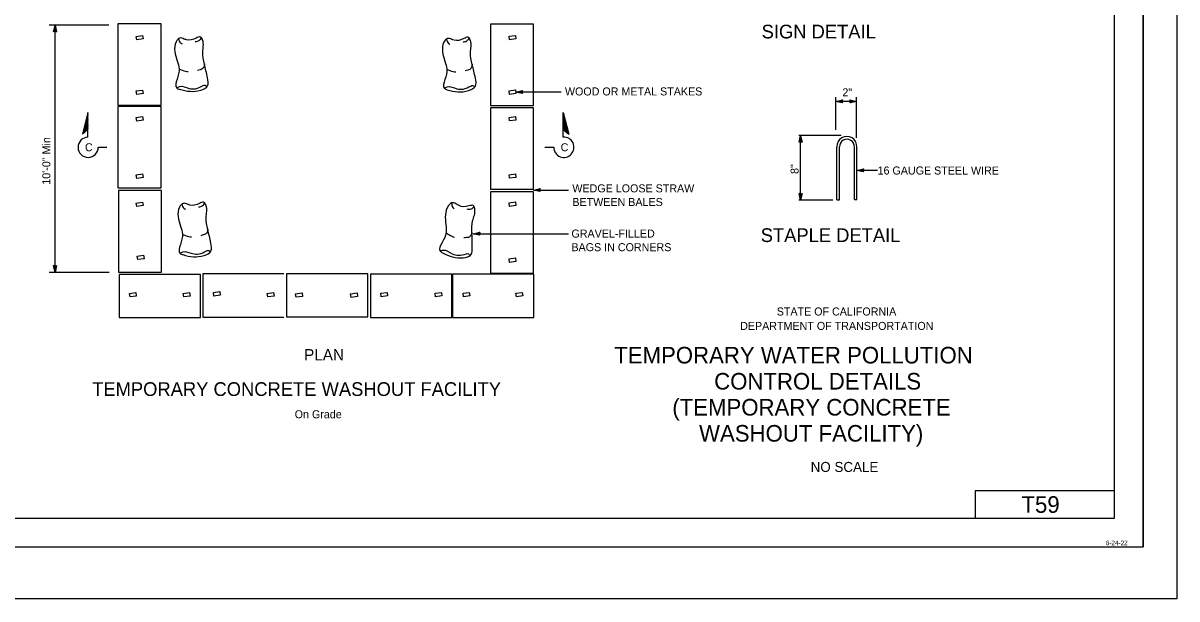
# Model space of a CAD drawing. Extents: x -894 to 866, y -476 to 714.
# Drawn here: x -143 to 866, y -476 to 27 of the extents above; entities that cross this region are included whole.
import ezdxf

# ---------------------------------------------------------------- set-up
doc = ezdxf.new("R2010")
doc.units = 0
for name, color, linetype in [('10 Sheet Format', 7, 'Continuous'), ('22 Misc Cnst Det', 7, 'Continuous'), ('56 Stage 3 Anno', 7, 'Continuous'), ('57 Undefined', 7, 'Continuous'), ('60 Nongeo Data', 7, 'Continuous')]:
    doc.layers.add(name, color=color, linetype=linetype)

msp = doc.modelspace()

# ---------------------------------------------------------------- linework, layer by layer
at = {"layer": '10 Sheet Format'}
for p, q in [((836.5, 669), (836.5, -431)), ((811.5, -406), (811.5, 644)), ((811.5, -381.9), (689.5, -381.9)), ((689.5, -381.9), (689.5, -406)), ((-813.5, -406), (811.5, -406)), ((-863.5, -431), (836.5, -431))]:
    msp.add_line(p, q, dxfattribs=at)
for points in [[(-894, 713.6), (866, 713.6), (866, -476.4), (-894, -476.4)], [(-863.5, -431), (836.5, -431), (836.5, 669), (-863.5, 669)]]:
    msp.add_lwpolyline(points, close=True, dxfattribs=at)
at = {"layer": '22 Misc Cnst Det'}
for p, q in [((-86.3, -51.3), (-91.1, -70.2)), ((-86.3, -52.8), (-90.6, -69.8)), ((-86.3, -54.4), (-90.1, -69.4)), ((-86.3, -56), (-89.6, -69)), ((-86.3, -57.5), (-89.1, -68.6)), ((-86.3, -59.1), (-88.6, -68.2)), ((-86.3, -72.9), (-86.3, -51.3)), ((329.4, -51.3), (334.2, -70.2)), ((329.4, -73), (329.4, -51.3)), ((329.4, -52.9), (333.7, -69.8)), ((329.4, -54.4), (333.2, -69.4)), ((329.4, -56), (332.7, -69)), ((329.4, -57.5), (332.2, -68.6)), ((329.4, -59.1), (331.7, -68.2)), ((-86.3, -66.3), (-91.1, -70.2)), ((-86.3, -60.6), (-88.1, -67.8)), ((-86.3, -62.2), (-87.6, -67.4)), ((-86.3, -63.7), (-87.1, -67)), ((-86.3, -65.3), (-86.6, -66.6)), ((329.4, -60.6), (331.2, -67.8)), ((329.4, -62.2), (330.7, -67.4)), ((329.4, -63.7), (330.2, -67)), ((329.4, -65.3), (329.7, -66.6)), ((329.4, -66.3), (334.2, -70.2))]:
    msp.add_line(p, q, dxfattribs=at)
at = {"layer": '56 Stage 3 Anno'}
for p, q in [((-68.1, 25), (-120.2, 25)), ((-115, -191.1), (-115, 25)), ((-115, 25), (-115, 25)), ((-116.3, 19.2), (-116.3, 19.2)), ((-113.7, 19.2), (-113.7, 19.2)), ((287.7, -33.6), (287.7, -33.6)), ((327.4, -33.5), (287.8, -33.5)), ((293.6, -32.3), (293.6, -32.3)), ((293.6, -34.9), (293.6, -34.9)), ((567.7, -66.7), (567.7, -38)), ((585.8, -73.6), (585.8, -38)), ((585.8, -41.7), (567.7, -41.7)), ((567.7, -41.7), (567.7, -41.7)), ((573.5, -40.4), (573.5, -40.4)), ((573.5, -43), (573.5, -43)), ((580, -40.4), (580, -40.4)), ((580, -43), (580, -43)), ((585.8, -41.7), (585.8, -41.7)), ((572.4, -71.5), (535.4, -71.5)), ((535.6, -77.4), (535.6, -77.4)), ((536.9, -128), (536.9, -71.5)), ((536.9, -71.5), (536.9, -71.5)), ((538.2, -77.4), (538.2, -77.4)), ((-77.2, -81.8), (-69.9, -81.8)), ((313.2, -81.8), (321.1, -81.8)), ((591.9, -100.7), (591.9, -100.7)), ((604, -102), (586, -102)), ((586, -102), (586, -102)), ((591.9, -103.3), (591.9, -103.3)), ((303.3, -119.2), (334, -119.2)), ((303.3, -119.2), (303.3, -119.2)), ((309.2, -117.9), (309.2, -117.9)), ((309.2, -120.5), (309.2, -120.5)), ((565.1, -128), (535.4, -128)), ((535.6, -122.1), (535.6, -122.1)), ((536.9, -128), (536.9, -128)), ((538.2, -122.1), (538.2, -122.1)), ((250.5, -157.4), (334, -157.4)), ((250.5, -157.4), (250.5, -157.4)), ((256.4, -156.1), (256.4, -156.1)), ((256.4, -158.7), (256.4, -158.7)), ((-67.7, -191.1), (-120.2, -191.1)), ((-116.3, -185.2), (-116.3, -185.2)), ((-115, -191.1), (-115, -191.1)), ((-113.7, -185.2), (-113.7, -185.2))]:
    msp.add_line(p, q, dxfattribs=at)
for points in [[(-116.3, 19.2), (-115, 25), (-113.7, 19.2), (-114.1, 19.4), (-115, 23.7), (-116, 19.4), (-115.7, 19.6), (-115, 22.3), (-114.4, 19.6), (-114.8, 19.8), (-115, 21), (-115.3, 19.8), (-115, 19.9), (-113.7, 19.2), (-115, 19.9)], [(293.6, -34.9), (287.7, -33.6), (293.6, -32.3), (293.4, -32.6), (289.1, -33.6), (293.4, -34.5), (293.2, -34.2), (290.4, -33.6), (293.2, -33), (293, -33.3), (291.8, -33.6), (293, -33.9), (292.8, -33.6), (293.6, -32.3), (292.8, -33.6)], [(573.5, -43), (567.7, -41.7), (573.5, -40.4), (573.3, -40.8), (569, -41.7), (573.3, -42.7), (573.1, -42.3), (570.4, -41.7), (573.1, -41.1), (572.9, -41.5), (571.7, -41.7), (572.9, -42), (572.7, -41.7), (573.5, -40.4), (572.7, -41.7)], [(580, -40.4), (585.8, -41.7), (580, -43), (580.2, -42.7), (584.5, -41.7), (580.2, -40.8), (580.4, -41.1), (583.1, -41.7), (580.4, -42.3), (580.6, -42), (581.8, -41.7), (580.6, -41.4), (580.7, -41.7), (580, -43), (580.7, -41.7)], [(535.6, -77.4), (536.9, -71.5), (538.2, -77.4), (537.8, -77.2), (536.9, -72.9), (535.9, -77.2), (536.2, -77), (536.9, -74.2), (537.5, -77), (537.1, -76.8), (536.9, -75.6), (536.6, -76.8), (536.9, -76.6), (538.2, -77.4), (536.9, -76.6)], [(591.9, -103.3), (586, -102), (591.9, -100.7), (591.7, -101.1), (587.4, -102), (591.7, -103), (591.5, -102.6), (588.7, -102), (591.5, -101.4), (591.3, -101.8), (590.1, -102), (591.3, -102.3), (591.1, -102), (591.9, -100.7), (591.1, -102)], [(309.2, -120.5), (303.3, -119.2), (309.2, -117.9), (309, -118.2), (304.7, -119.2), (309, -120.1), (308.8, -119.8), (306, -119.2), (308.8, -118.6), (308.6, -118.9), (307.4, -119.2), (308.6, -119.4), (308.4, -119.2), (309.2, -117.9), (308.4, -119.2)], [(538.2, -122.1), (536.9, -128), (535.6, -122.1), (535.9, -122.3), (536.9, -126.6), (537.8, -122.3), (537.5, -122.5), (536.9, -125.3), (536.3, -122.5), (536.6, -122.8), (536.9, -123.9), (537.1, -122.7), (536.9, -122.9), (535.6, -122.1), (536.9, -122.9)], [(256.4, -158.7), (250.5, -157.4), (256.4, -156.1), (256.1, -156.5), (251.8, -157.4), (256.1, -158.4), (255.9, -158), (253.2, -157.4), (255.9, -156.8), (255.7, -157.1), (254.5, -157.4), (255.7, -157.7), (255.6, -157.4), (256.4, -156.1), (255.6, -157.4)], [(-113.7, -185.2), (-115, -191.1), (-116.3, -185.2), (-116, -185.4), (-115, -189.7), (-114.1, -185.4), (-114.4, -185.7), (-115, -188.4), (-115.6, -185.7), (-115.3, -185.9), (-115, -187.1), (-114.8, -185.9), (-115, -186), (-116.3, -185.2), (-115, -186)]]:
    msp.add_lwpolyline(points, close=True, dxfattribs=at)
for centre, start, end in [((-86.1, -81.8), 91.113, 359.9585), ((329.9, -81.8), 180.1055, 93.4975)]:
    msp.add_arc(centre, 8.83, start, end, dxfattribs=at)
at = {"layer": '60 Nongeo Data'}
for p, q in [((568.5, -127.8), (568.5, -81.4)), ((570.9, -127.8), (570.9, -81.5)), ((583.9, -127.4), (583.9, -81.7)), ((586, -127.4), (586, -81.6)), ((568.5, -127.8), (570.9, -127.8)), ((583.9, -127.4), (586, -127.4))]:
    msp.add_line(p, q, dxfattribs=at)
for points in [[(-22.4, -44.9), (-22.4, 26.2), (-60.1, 26.2), (-60.1, -44.9)], [(303.3, -45.2), (303.3, 25.9), (265.7, 25.9), (265.7, -45.2)], [(-44, 15.1), (-38.5, 15.9), (-38, 12.9), (-43.6, 12.1)], [(281.9, 15.2), (287.5, 16), (287.9, 12.9), (282.4, 12.1)], [(-44, -32.6), (-38.5, -31.8), (-38, -34.8), (-43.6, -35.6)], [(281.9, -32.5), (287.5, -31.7), (287.9, -34.8), (282.4, -35.6)], [(-22.4, -117.3), (-22.4, -46.2), (-60.1, -46.2), (-60.1, -117.3)], [(303.3, -118.5), (303.3, -47.4), (265.7, -47.4), (265.7, -118.5)], [(-44, -55.8), (-38.5, -55), (-38, -58), (-43.6, -58.9)], [(281.9, -55.7), (287.5, -54.9), (287.9, -58), (282.4, -58.8)], [(-44, -105.9), (-38.5, -105.1), (-38, -108.2), (-43.6, -109)], [(281.9, -105.8), (287.5, -105), (287.9, -108.1), (282.4, -108.9)], [(-22, -190.8), (-22, -119.7), (-59.7, -119.7), (-59.7, -190.8)], [(303.3, -191.9), (303.3, -120.8), (265.7, -120.8), (265.7, -191.9)], [(-44, -130.5), (-38.5, -129.7), (-38, -132.8), (-43.6, -133.6)], [(281.9, -130.4), (287.5, -129.6), (287.9, -132.7), (282.4, -133.5)], [(-43.2, -176.9), (-37.6, -176.1), (-37.1, -179.2), (-42.7, -180)], [(281.9, -179.3), (287.5, -178.5), (287.9, -181.5), (282.4, -182.4)], [(-59.1, -230.5), (12, -230.5), (12, -192.9), (-59.1, -192.9)], [(87.3, -230.1), (158.4, -230.1), (158.4, -192.4), (87.3, -192.4)], [(160.8, -230.5), (231.9, -230.5), (231.9, -192.8), (160.8, -192.8)], [(232.6, -230.5), (303.7, -230.5), (303.7, -192.8), (232.6, -192.8)], [(-50, -209.5), (-44.4, -208.7), (-44, -211.8), (-49.5, -212.6)], [(-2.9, -209.5), (2.6, -208.7), (3.1, -211.8), (-2.5, -212.6)], [(23.4, -208.7), (28.9, -207.9), (29.4, -211), (23.8, -211.8)], [(70.5, -209.5), (76.1, -208.7), (76.5, -211.8), (70.9, -212.6)], [(95.3, -209.8), (100.9, -209), (101.3, -212.1), (95.8, -212.9)], [(143.4, -209.9), (149, -209.1), (149.4, -212.2), (143.9, -213)], [(169.7, -209.4), (175.3, -208.6), (175.7, -211.7), (170.2, -212.5)], [(217.2, -209.4), (222.8, -208.6), (223.2, -211.7), (217.6, -212.5)], [(241.7, -209.4), (247.2, -208.6), (247.7, -211.7), (242.1, -212.5)], [(288, -209.4), (293.5, -208.6), (294, -211.7), (288.4, -212.5)]]:
    msp.add_lwpolyline(points, close=True, dxfattribs=at)
msp.add_lwpolyline([(85.1, -192.5), (14.3, -192.5), (14.3, -230.2), (85.1, -230.2)], dxfattribs=at)
for centre, major_axis in [((577.3, -81.1), (0, -8.79)), ((577.4, -81.3), (0, -6.51))]:
    msp.add_ellipse(centre, major_axis=major_axis, ratio=0.999991, start_param=1.510257, end_param=4.748244, dxfattribs=at)
for points in [[(-2.1, 12.8), (-6.1, 13.6), (-9.1, 10.4), (-8.3, -6.4), (-6.6, -13.2), (-8.4, -22.4), (-8.7, -30), (-6.2, -31.1), (12.3, -31.9), (18.3, -28.1), (18.3, -21.1), (15.5, -9.2), (14.1, 1.3), (13.9, 12), (11.9, 14.6), (8.4, 13.6), (-0.2, 12.1), (-2.6, 13)], [(-7.1, 13.1), (-5.2, 9.3), (-3.9, 8.5)], [(12.9, 14.3), (10.6, 11.1), (7.5, 10.4)], [(232, 12.5), (228.1, 13.2), (225, 10), (225.9, -6.7), (227.5, -13.6), (225.8, -22.7), (225.5, -30.3), (227.9, -31.5), (246.5, -32.2), (252.5, -28.4), (252.5, -21.4), (249.7, -9.5), (248.2, 1), (248.1, 11.6), (246, 14.3), (242.5, 13.2), (233.9, 11.8), (231.6, 12.7)], [(227.1, 12.8), (229, 9), (230.3, 8.1)], [(247.1, 14), (244.7, 10.8), (241.7, 10)], [(15.7, -9), (13.5, -13.4), (11.7, -14), (9.4, -14.7)], [(249.8, -9.3), (247.7, -13.7), (245.9, -14.3), (243.6, -15)], [(-6.8, -13.2), (-1, -15.4), (1.4, -15.7)], [(227.4, -13.6), (233.2, -15.7), (235.5, -16)], [(-8.8, -30), (-6.2, -28.7), (2.1, -30.3), (7.9, -30.6), (14.4, -27.9), (16.1, -27.5), (17.7, -29.4)], [(225.3, -30.3), (227.9, -29), (236.3, -30.6), (242.1, -30.9), (248.5, -28.3), (250.3, -27.8), (251.9, -29.7)], [(0.8, -131.6), (-3.1, -130.8), (-6.2, -134.1), (-5.3, -150.8), (-3.7, -157.6), (-5.5, -166.8), (-5.8, -174.4), (-3.3, -175.6), (15.2, -176.3), (21.2, -172.5), (21.2, -165.5), (18.5, -153.6), (17, -143.1), (16.9, -132.5), (14.8, -129.8), (11.3, -130.8), (2.7, -132.3), (0.4, -131.4)], [(15.8, -130.1), (13.5, -133.3), (10.4, -134.1)], [(236.5, -131.7), (232.7, -130.2), (229.1, -132.8), (226.7, -149.4), (226.9, -156.4), (223.4, -165), (221.6, -172.4), (223.8, -174), (241.9, -178.4), (248.5, -175.8), (249.8, -169), (249.5, -156.7), (250.1, -146.2), (252, -135.7), (250.5, -132.7), (246.9, -133.1), (238.2, -132.8), (236.1, -131.5)], [(231.7, -130.4), (232.8, -134.5), (233.9, -135.6)], [(-4.2, -131.3), (-2.3, -135.1), (-1, -135.9)], [(251.5, -133.2), (248.6, -135.9), (245.4, -136)], [(-3.9, -157.6), (2, -159.8), (4.3, -160.1)], [(18.6, -153.4), (16.4, -157.8), (14.7, -158.4), (12.3, -159.1)], [(226.8, -156.4), (232.1, -159.6), (234.3, -160.4)], [(249.6, -156.6), (246.6, -160.5), (244.8, -160.7), (242.4, -161)], [(221.5, -172.4), (224.3, -171.6), (232.2, -174.8), (237.8, -176.2), (244.6, -174.9), (246.4, -174.8), (247.6, -177)], [(-5.9, -174.4), (-3.3, -173.1), (5, -174.7), (10.9, -175), (17.3, -172.4), (19, -171.9), (20.6, -173.8)]]:
    msp.add_spline(points, degree=3, dxfattribs=at)

# ---------------------------------------------------------------- texts
at = {"layer": '10 Sheet Format'}
for s, height, p in [('STATE OF CALIFORNIA', 7, (516, -228.8)), ('DEPARTMENT OF TRANSPORTATION', 7, (484, -241.4)), ('TEMPORARY WATER POLLUTION', 14.5, (373.9, -270.7)), ('CONTROL DETAILS', 14.5, (461.3, -293.5)), ('(TEMPORARY CONCRETE', 14.5, (424.7, -316.2)), ('WASHOUT FACILITY)', 14.5, (448.1, -339)), ('NO SCALE', 8.75, (545.7, -365.5)), ('6-24-22', 4, (803.8, -429.5))]:
    msp.add_text(s, height=height, dxfattribs=at).set_placement(p)
at = {"layer": '57 Undefined'}
for s, height, p in [('SIGN DETAIL', 12, (502.8, 13.3)), ('WOOD OR METAL STAKES', 7, (330.8, -36.5)), ('2"', 7, (573.4, -37.3)), ('C', 7, (-88.9, -85.3)), ('C', 7, (327.1, -85.3)), (' 16 GAUGE STEEL WIRE', 7, (601.6, -105.6)), ('WEDGE LOOSE STRAW', 7, (337.3, -121.2)), ('BETWEEN BALES', 7, (337.3, -133.1)), ('GRAVEL-FILLED', 7, (336.5, -160.7)), ('STAPLE DETAIL', 12, (502, -164.6)), ('BAGS IN CORNERS', 7, (336.5, -172.6)), ('PLAN', 10, (102.7, -268.1)), ('TEMPORARY CONCRETE WASHOUT FACILITY', 12, (-82.6, -299.1)), ('On Grade', 7, (94.5, -318.6))]:
    msp.add_text(s, height=height, dxfattribs=at).set_placement(p)
for s, p in [('10\'-0" Min', (-119.2, -114.5)), ('8"', (535.1, -105.1))]:
    msp.add_text(s, height=7, rotation=90, dxfattribs=at).set_placement(p)
at = {"layer": '60 Nongeo Data'}
msp.add_text('T59', height=14.5, dxfattribs=at).set_placement((730, -401.2))

doc.saveas('drawing.dxf')
